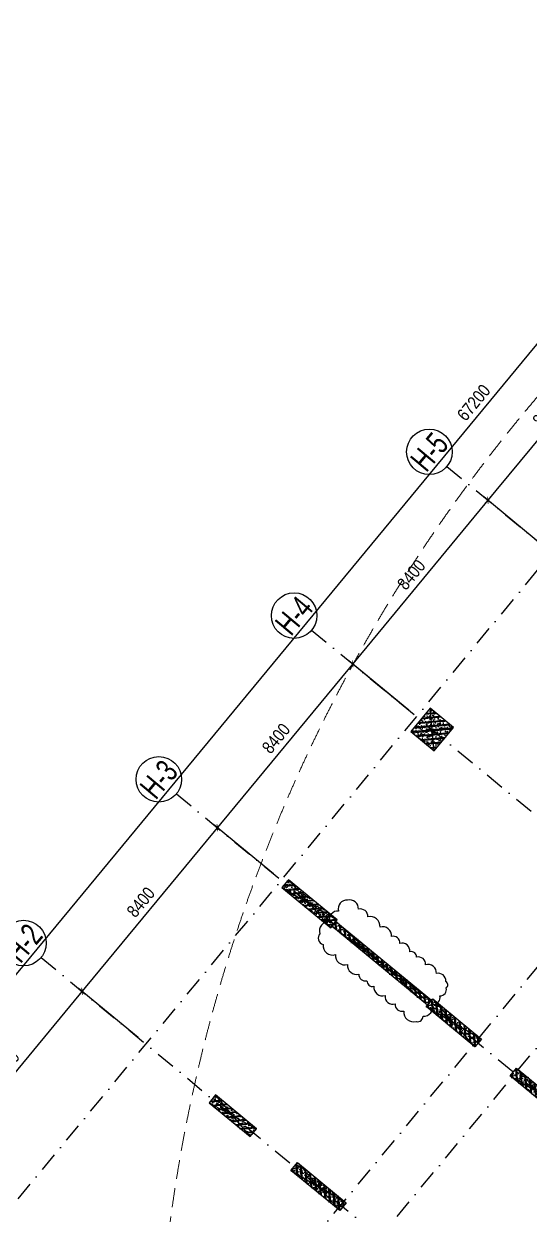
# Model space of a CAD drawing. Header units: millimetres. Extents: x -185400 to -147, y -14070 to 168686.
# Drawn here: x -123365 to -103383, y 78261 to 125354 of the extents above; entities that cross this region are included whole.
import ezdxf
from ezdxf.enums import TextEntityAlignment as Align

# ---------------------------------------------------------------- set-up
doc = ezdxf.new("R2010")
doc.units = ezdxf.units.MM
doc.header["$LTSCALE"] = 300
doc.header["$MEASUREMENT"] = 0
doc.set_wipeout_variables(frame=1)
doc.linetypes.add('DASHDOT', pattern=[1, 0.5, -0.25, 0, -0.25])
doc.linetypes.add('HIDDEN', pattern=[0.375, 0.25, -0.125])
doc.layers.add('#220929_Dieu chinh', color=4, linetype='Continuous', plot=False)
for name, color, linetype in [('KC-Betong', 6, 'Continuous'), ('KT-Kich thuoc', 9, 'Continuous'), ('KT-Luoi truc South Tower', 8, 'DASHDOT'), ('ST_MBDV Cot vach 220805$0$AUDIT_I_220805193045-1', 50, 'Continuous')]:
    doc.layers.add(name, color=color, linetype=linetype)
doc.layers.add('KT-Chi gioi XD', color=7, linetype='HIDDEN', true_color=0x0066cc)
doc.styles.add('Arial Narrow', font='ARIALN.TTF')
doc.styles.add('ST_MBDV Cot vach 220805$0$HBA-Text', font='GOTHIC.TTF')
doc.dimstyles.new('ccu12-200', dxfattribs={"dimscale": 200, "dimtxt": 2.5, "dimasz": 1, "dimexe": 1, "dimexo": 2, "dimgap": 1, "dimtad": 1, "dimdec": 0, "dimdsep": 46, "dimtxsty": 'Arial Narrow', "dimblk": 'ARCHTICK', "dimcen": -1, "dimdle": 1, "dimclrd": 256, "dimclre": 256, "dimclrt": 3, "dimadec": 0, "dimazin": 2, "dimtfac": 0.1, "dimtdec": 0, "dimtmove": 0, "dimatfit": 1, "dimldrblk": 'ARCHTICK', "dimfxl": 1, "dimtvp": 0.833333, "dimtolj": 1, "dimtzin": 12, "dimarcsym": 0})

# ---------------------------------------------------------------- blocks, each defined once
blk = doc.blocks.new('_ARCHTICK')
at = {"color": 0, "linetype": 'ByBlock', "const_width": 0.15}
blk.add_lwpolyline([(-0.5, -0.5), (0.5, 0.5)], dxfattribs=at)
blk = doc.blocks.new('*D70')
at = {"layer": 'Defpoints', "color": 0, "transparency": 16777216}
for p in [(-97140, 110898, 0), (-105016, 106508), (-102492, 104424, 0)]:
    blk.add_point(p, dxfattribs=at)
at = {"layer": 'KT-Kich thuoc', "lineweight": -2, "transparency": 16777216}
for p, q in [((-99540, 113139), (-105144, 106354)), ((-97448, 111152), (-99822, 113112)), ((-102801, 104678), (-105170, 106635))]:
    blk.add_line(p, q, dxfattribs=at)
at = {"layer": 'KT-Kich thuoc', "lineweight": -2, "transparency": 16777216, "xscale": 200, "yscale": 200, "zscale": 200}
for p, rotation in [((-99667, 112985), 50.44882678931273), ((-105016, 106508), 230.4488267893127)]:
    blk.add_blockref('_ARCHTICK', p, dxfattribs=dict(at, rotation=rotation))
at = {"layer": 'KT-Kich thuoc', "color": 3, "transparency": 16777216, "insert": (-102693, 110036), "char_height": 500, "attachment_point": 5, "rotation": 50.4488, "style": 'Arial Narrow'}
blk.add_mtext('\\A1;8400', dxfattribs=at)
blk = doc.blocks.new('*D71')
at = {"layer": 'Defpoints', "color": 0, "transparency": 16777216}
for p in [(-102489, 104421, 0), (-110365, 100031), (-107841, 97947, 0)]:
    blk.add_point(p, dxfattribs=at)
at = {"layer": 'KT-Kich thuoc', "lineweight": -2, "transparency": 16777216}
for p, q in [((-104889, 106662), (-110492, 99877)), ((-102797, 104675), (-105170, 106635)), ((-108149, 98201), (-110519, 100159))]:
    blk.add_line(p, q, dxfattribs=at)
at = {"layer": 'KT-Kich thuoc', "lineweight": -2, "transparency": 16777216, "xscale": 200, "yscale": 200, "zscale": 200}
for p, rotation in [((-105016, 106508), 50.44882678931273), ((-110365, 100031), 230.4488267893127)]:
    blk.add_blockref('_ARCHTICK', p, dxfattribs=dict(at, rotation=rotation))
at = {"layer": 'KT-Kich thuoc', "color": 3, "transparency": 16777216, "insert": (-108042, 103560), "char_height": 500, "attachment_point": 5, "rotation": 50.4488, "style": 'Arial Narrow'}
blk.add_mtext('\\A1;8400', dxfattribs=at)
blk = doc.blocks.new('*D72')
at = {"layer": 'Defpoints', "color": 0, "transparency": 16777216}
for p in [(-107837, 97944, 0), (-115714, 93554), (-113190, 91470, 0)]:
    blk.add_point(p, dxfattribs=at)
at = {"layer": 'KT-Kich thuoc', "lineweight": -2, "transparency": 16777216}
for p, q in [((-110238, 100185), (-115841, 93400)), ((-108146, 98199), (-110519, 100159)), ((-113498, 91724), (-115868, 93682))]:
    blk.add_line(p, q, dxfattribs=at)
at = {"layer": 'KT-Kich thuoc', "lineweight": -2, "transparency": 16777216, "xscale": 200, "yscale": 200, "zscale": 200}
for p, rotation in [((-110365, 100031), 50.44882678931273), ((-115714, 93554), 230.4488267893127)]:
    blk.add_blockref('_ARCHTICK', p, dxfattribs=dict(at, rotation=rotation))
at = {"layer": 'KT-Kich thuoc', "color": 3, "transparency": 16777216, "insert": (-113391, 97083), "char_height": 500, "attachment_point": 5, "rotation": 50.4488, "style": 'Arial Narrow'}
blk.add_mtext('\\A1;8400', dxfattribs=at)
blk = doc.blocks.new('*D73')
at = {"layer": 'Defpoints', "color": 0, "transparency": 16777216}
for p in [(-113186, 91467, 0), (-121063, 87077), (-118539, 84993, 0)]:
    blk.add_point(p, dxfattribs=at)
at = {"layer": 'KT-Kich thuoc', "lineweight": -2, "transparency": 16777216}
for p, q in [((-115587, 93709), (-121190, 86923)), ((-113495, 91722), (-115868, 93682)), ((-118847, 85248), (-121217, 87205))]:
    blk.add_line(p, q, dxfattribs=at)
at = {"layer": 'KT-Kich thuoc', "lineweight": -2, "transparency": 16777216, "xscale": 200, "yscale": 200, "zscale": 200}
for p, rotation in [((-115714, 93554), 50.44882678931273), ((-121063, 87077), 230.4488267893127)]:
    blk.add_blockref('_ARCHTICK', p, dxfattribs=dict(at, rotation=rotation))
at = {"layer": 'KT-Kich thuoc', "color": 3, "transparency": 16777216, "insert": (-118739, 90606), "char_height": 500, "attachment_point": 5, "rotation": 50.4488, "style": 'Arial Narrow'}
blk.add_mtext('\\A1;8400', dxfattribs=at)
blk = doc.blocks.new('*D74')
at = {"layer": 'Defpoints', "color": 0, "transparency": 16777216}
for p in [(-118535, 84990, 0), (-126412, 80601), (-123887, 78516, 0)]:
    blk.add_point(p, dxfattribs=at)
at = {"layer": 'KT-Kich thuoc', "lineweight": -2, "transparency": 16777216}
for p, q in [((-120935, 87232), (-126539, 80446)), ((-118844, 85245), (-121217, 87205)), ((-124196, 78771), (-126566, 80728))]:
    blk.add_line(p, q, dxfattribs=at)
at = {"layer": 'KT-Kich thuoc', "lineweight": -2, "transparency": 16777216, "xscale": 200, "yscale": 200, "zscale": 200}
for p, rotation in [((-121063, 87077), 50.44882678931273), ((-126412, 80601), 230.4488267893127)]:
    blk.add_blockref('_ARCHTICK', p, dxfattribs=dict(at, rotation=rotation))
at = {"layer": 'KT-Kich thuoc', "color": 3, "transparency": 16777216, "insert": (-124088, 84129), "char_height": 500, "attachment_point": 5, "rotation": 50.4488, "style": 'Arial Narrow'}
blk.add_mtext('\\A1;8400', dxfattribs=at)
blk = doc.blocks.new('*U18')
h = blk.add_hatch()
h.set_pattern_fill('VATLIEU04', color=250, scale=40, style=0, pattern_type=2)
h.set_pattern_definition([(50, (1550, 450), (286.904, -25.1), [30, -330]), (355, (1550, 450), (-55.5, 300.877), [24, -264]), (100.451, (1573.9, 447.9), (231.404, 275.776), [25.496, -280.457]), (46.184, (1550, 530), (426.896, -66.21), [45, -495]), (96.636, (1585.57, 524.5), (373.865, 389.65), [38.244, -420.685]), (351.184, (1550, 530), (373.865, 389.65), [36, -396]), (21, (1590, 510), (238.763, -161.048), [30, -330]), (326, (1590, 510), (97.326, 290.06), [24, -264]), (71.451, (1609.9, 496.58), (336.09, 129.012), [25.496, -280.457]), (37.5, (1550, 450), (4.864, 133.1575), [0, -260.8, 0, -268, 0, -265]), (7.5, (1550, 450), (105.228, 157.765), [0, -152.8, 0, -254.8, 0, -101]), (327.5, (1460.8, 450), (213.529, -9.022), [0, -100, 0, -312, 0, -414]), (317.5, (1420.8, 450), (233.274, 40.042), [0, -130, 0, -207.2, 0, -294]), (45, (1550, 450), (-120.208, 120.208), []), (45, (1550, 499), (-120.208, 120.208), [])])
h.paths.add_polyline_path([(-475, -475), (2025, -475), (2025, -75), (-475, -75)])
at = {"color": 6, "ltscale": 0.25}
blk.add_lwpolyline([(-475, -475), (2025, -475), (2025, -75), (-475, -75)], close=True, dxfattribs=at)
at = {"layer": 'Defpoints', "linetype": 'ByBlock', "ltscale": 30}
for p, q in [((2025, -475), (-475, -75)), ((-475, -475), (2025, -75))]:
    blk.add_line(p, q, dxfattribs=at)
blk = doc.blocks.new('*U19')
h = blk.add_hatch()
h.set_pattern_fill('VATLIEU04', color=250, scale=40, style=0, pattern_type=2)
h.set_pattern_definition([(50, (1150, 450), (286.904, -25.1), [30, -330]), (355, (1150, 450), (-55.5, 300.877), [24, -264]), (100.451, (1173.9, 447.9), (231.404, 275.776), [25.496, -280.457]), (46.184, (1150, 530), (426.896, -66.21), [45, -495]), (96.636, (1185.57, 524.5), (373.865, 389.65), [38.244, -420.685]), (351.184, (1150, 530), (373.86, 389.65), [36, -396]), (21, (1190, 510), (238.763, -161.048), [30, -330]), (326, (1190, 510), (97.326, 290.06), [24, -264]), (71.451, (1209.9, 496.58), (336.09, 129.012), [25.496, -280.457]), (37.5, (1150, 450), (4.864, 133.1575), [0, -260.8, 0, -268, 0, -265]), (7.5, (1150, 450), (105.228, 157.765), [0, -152.8, 0, -254.8, 0, -101]), (327.5, (1060.8, 450), (213.529, -9.022), [0, -100, 0, -312, 0, -414]), (317.5, (1020.8, 450), (233.274, 40.042), [0, -130, 0, -207.2, 0, -294]), (45, (1150, 450), (-120.208, 120.208), []), (45, (1150, 499), (-120.208, 120.208), [])])
h.paths.add_polyline_path([(-475, -475), (1625, -475), (1625, -75), (-475, -75)])
at = {"color": 6, "ltscale": 0.25}
blk.add_lwpolyline([(-475, -475), (1625, -475), (1625, -75), (-475, -75)], close=True, dxfattribs=at)
at = {"layer": 'Defpoints', "linetype": 'ByBlock', "ltscale": 30}
for p, q in [((1625, -475), (-475, -75)), ((-475, -475), (1625, -75))]:
    blk.add_line(p, q, dxfattribs=at)
blk = doc.blocks.new('*U20')
h = blk.add_hatch()
h.set_pattern_fill('VATLIEU04', color=250, scale=40, style=0, pattern_type=2)
h.set_pattern_definition([(50, (250, 1250), (286.904, -25.1), [30, -330]), (355, (250, 1250), (-55.5, 300.877), [24, -264]), (100.451, (273.9, 1247.9), (231.404, 275.776), [25.496, -280.457]), (46.184, (250, 1330), (426.896, -66.21), [45, -495]), (96.636, (285.57, 1324.5), (373.865, 389.65), [38.244, -420.685]), (351.184, (250, 1330), (373.86, 389.65), [36, -396]), (21, (290, 1310), (238.763, -161.048), [30, -330]), (326, (290, 1310), (97.326, 290.06), [24, -264]), (71.451, (309.9, 1296.58), (336.09, 129.012), [25.496, -280.457]), (37.5, (250, 1250), (4.864, 133.1575), [0, -260.8, 0, -268, 0, -265]), (7.5, (250, 1250), (105.228, 157.765), [0, -152.8, 0, -254.8, 0, -101]), (327.5, (160.8, 1250), (213.529, -9.022), [0, -100, 0, -312, 0, -414]), (317.5, (120.8, 1250), (233.274, 40.042), [0, -130, 0, -207.2, 0, -294]), (45, (250, 1250), (-120.208, 120.208), []), (45, (250, 1299), (-120.208, 120.208), [])])
h.paths.add_polyline_path([(-475, -475), (725, -475), (725, 725), (-475, 725)])
at = {"color": 6, "ltscale": 0.25}
blk.add_lwpolyline([(-475, -475), (725, -475), (725, 725), (-475, 725)], close=True, dxfattribs=at)
at = {"layer": 'Defpoints', "linetype": 'ByBlock', "ltscale": 30}
for p, q in [((725, -475), (-475, 725)), ((-475, -475), (725, 725))]:
    blk.add_line(p, q, dxfattribs=at)
blk = doc.blocks.new('A$C757F5D6E')
at = {"layer": 'KC-Betong', "linetype": 'ByBlock'}
for name, p, rotation in [('*U20', (-107397, 97418), 320.4488257820466), ('*U18', (-112491, 91249), 320.4488257820466), ('*U19', (-115372, 82735), 320.4488276923774)]:
    blk.add_blockref(name, p, dxfattribs=dict(at, rotation=rotation))
at = {"layer": 'KC-Betong', "linetype": 'ByBlock', "xscale": -1, "rotation": 320.4488276923595}
for p in [(-105590, 85550), (-102274, 82812), (-110939, 79073)]:
    blk.add_blockref('*U18', p, dxfattribs=at)
blk = doc.blocks.new('ST_MBDV Cot vach 220805$0$GRID-SYM-flat-103')
at = {"layer": 'ST_MBDV Cot vach 220805$0$AUDIT_I_220805193045-1'}
blk.add_circle((0, 0, 0), 900, dxfattribs=at)
at = {"layer": 'ST_MBDV Cot vach 220805$0$AUDIT_I_220805193045-1', "style": 'ST_MBDV Cot vach 220805$0$HBA-Text'}
blk.add_attdef('GRID', text='', height=900, rotation=19.0471, dxfattribs=at).set_placement((0, 0, 0), align=Align.MIDDLE_CENTER)
blk = doc.blocks.new('*D57')
at = {"layer": 'Defpoints', "color": 0, "transparency": 16777216}
for p in [(-85499, 133966), (-81097, 130331), (-123887, 78516, 0)]:
    blk.add_point(p, dxfattribs=at)
at = {"layer": 'KT-Kich thuoc', "lineweight": -2, "transparency": 16777216}
for p, q in [((-128417, 81997), (-85371, 134121)), ((-81405, 130586), (-85653, 134094)), ((-124196, 78771), (-128444, 82279))]:
    blk.add_line(p, q, dxfattribs=at)
at = {"layer": 'KT-Kich thuoc', "lineweight": -2, "transparency": 16777216, "xscale": 200, "yscale": 200, "zscale": 200}
for p, rotation in [((-85499, 133966), 50.44882697620305), ((-128289, 82151), 230.4488269762031)]:
    blk.add_blockref('_ARCHTICK', p, dxfattribs=dict(at, rotation=rotation))
at = {"layer": 'KT-Kich thuoc', "color": 3, "transparency": 16777216, "insert": (-105576, 110369), "char_height": 500, "attachment_point": 5, "rotation": 50.4488, "style": 'Arial Narrow'}
blk.add_mtext('\\A1;67200', dxfattribs=at)
blk = doc.blocks.new('*U153')
h = blk.add_hatch()
h.set_pattern_fill('VATLIEU04', color=250, scale=40, style=0, pattern_type=2)
h.set_pattern_definition([(50, (3950, 300), (286.904, -25.101), [30, -330]), (355, (3950, 300), (-55.5, 300.877), [24, -264]), (100.4514, (3973.9, 297.9), (231.404, 275.776), [25.496, -280.457]), (46.184, (3950, 380), (426.896, -66.208), [45, -495]), (96.636, (3985.57, 374.5), (373.865, 389.647), [38.244, -420.685]), (351.184, (3950, 380), (373.865, 389.647), [36, -396]), (21, (3990, 360), (238.763, -161.048), [30, -330]), (326, (3990, 360), (97.326, 290.06), [24, -264]), (71.4514, (4009.9, 346.58), (336.089, 129.012), [25.496, -280.457]), (37.5, (3950, 300), (4.864, 133.1575), [0, -260.8, 0, -268, 0, -265]), (7.5, (3950, 300), (105.228, 157.7647), [0, -152.8, 0, -254.8, 0, -101]), (327.5, (3860.8, 300), (213.529, -9.022), [0, -100, 0, -312, 0, -414]), (317.5, (3820.8, 300), (233.2745, 40.042), [0, -130, 0, -207.2, 0, -294]), (45, (3950, 300), (-120.208, 120.208), []), (45, (3950, 349), (-120.208, 120.208), [])])
h.paths.add_polyline_path([(-475, -475), (4425, -475), (4425, -225), (-475, -225)])
at = {"color": 6, "ltscale": 0.25}
blk.add_lwpolyline([(-475, -475), (4425, -475), (4425, -225), (-475, -225)], close=True, dxfattribs=at)
at = {"layer": 'Defpoints', "linetype": 'ByBlock', "ltscale": 30}
for p, q in [((4425, -475), (-475, -225)), ((-475, -475), (4425, -225))]:
    blk.add_line(p, q, dxfattribs=at)

msp = doc.modelspace()

# ---------------------------------------------------------------- linework, layer by layer
at = {"layer": 'KT-Luoi truc South Tower', "ltscale": 5}
msp.add_line((-106635.5, 107845.3), (-82897.7, 88241.7), dxfattribs=at)

# ---------------------------------------------------------------- block references
at = {"layer": 'KT-Kich thuoc'}
ref = msp.add_blockref('ST_MBDV Cot vach 220805$0$GRID-SYM-flat-103', (-107329.4, 108418.4, 0), dxfattribs=at)
ref.add_attrib('GRID', 'H-5', dxfattribs={"layer": 'ST_MBDV Cot vach 220805$0$AUDIT_I_220805193045-1', "height": 900, "rotation": 50, "style": 'ST_MBDV Cot vach 220805$0$HBA-Text', "width": 0.75}).set_placement((-107329.4, 108418.4, 0), align=Align.MIDDLE_CENTER)
ref = msp.add_blockref('ST_MBDV Cot vach 220805$0$GRID-SYM-flat-103', (-112678.2, 101941.5, 0), dxfattribs=at)
ref.add_attrib('GRID', 'H-4', dxfattribs={"layer": 'ST_MBDV Cot vach 220805$0$AUDIT_I_220805193045-1', "height": 900, "rotation": 50, "style": 'ST_MBDV Cot vach 220805$0$HBA-Text', "width": 0.75}).set_placement((-112678.2, 101941.5, 0), align=Align.MIDDLE_CENTER)
ref = msp.add_blockref('ST_MBDV Cot vach 220805$0$GRID-SYM-flat-103', (-118027.1, 95464.6, 0), dxfattribs=at)
ref.add_attrib('GRID', 'H-3', dxfattribs={"layer": 'ST_MBDV Cot vach 220805$0$AUDIT_I_220805193045-1', "height": 900, "rotation": 50, "style": 'ST_MBDV Cot vach 220805$0$HBA-Text', "width": 0.75}).set_placement((-118027.1, 95464.6, 0), align=Align.MIDDLE_CENTER)
ref = msp.add_blockref('ST_MBDV Cot vach 220805$0$GRID-SYM-flat-103', (-123375.9, 88987.7, 0), dxfattribs=at)
ref.add_attrib('GRID', 'H-2', dxfattribs={"layer": 'ST_MBDV Cot vach 220805$0$AUDIT_I_220805193045-1', "height": 900, "rotation": 50, "style": 'ST_MBDV Cot vach 220805$0$HBA-Text', "width": 0.75}).set_placement((-123375.9, 88987.7, 0), align=Align.MIDDLE_CENTER)

# ---------------------------------------------------------------- dimensions: what is measured, and where the dimension line sits
for base, p1, p2, picture, middle in [((-105016.2, 106508.1), (-97139.8, 110897.5, 0), (-102492.1, 104423.5, 0), '*D70', (-102692.9, 110036.4)), ((-110365.1, 100031.2), (-102488.6, 104420.7, 0), (-107840.9, 97946.7, 0), '*D71', (-108041.7, 103559.5)), ((-115713.9, 93554.3), (-107837.5, 97943.8, 0), (-113189.8, 91469.8, 0), '*D72', (-113390.5, 97082.7)), ((-121062.8, 87077.4), (-113186.3, 91466.9, 0), (-118538.6, 84992.9, 0), '*D73', (-118739.4, 90605.8)), ((-126411.6, 80600.6), (-118535.2, 84990.1, 0), (-123887.5, 78516, 0), '*D74', (-124088.2, 84128.9))]:
    dim = msp.add_linear_dim(base=base, p1=p1, p2=p2, angle=50.44883, dimstyle='ccu12-200', dxfattribs=at)
    dim.commit()
    dim.dimension.update_dxf_attribs({"geometry": picture, "text_midpoint": middle})

# ---------------------------------------------------------------- wipeouts: each hides what was drawn before it
msp.add_wipeout([(-107405.9, 86531.1), (-111184.1, 89651.3), (-111024.9, 89844), (-107246.7, 86723.9)]).dxf.layer = 'KC-Betong'

# ---------------------------------------------------------------- next in the draw order: linework, layer by layer
at = {"layer": '#220929_Dieu chinh', "color": 4, "elevation": 0}
msp.add_lwpolyline([(-110569.7, 90684.7, 0.5205671), (-110924, 90255.7, 0.5205671), (-111277.5, 89827.7, 0.5205671), (-111664.5, 89359.1, 0.5205671), (-111532.9, 88931.9, 0.5205671), (-111045, 88529, 0.5205671), (-110569.7, 88136.5, 0.5205671), (-110116.3, 87762.1, 0.5205671), (-109796.4, 87497.9, 0.5205671), (-109530.3, 87278.1, 0.5205671), (-109082.4, 86908.2, 0.5205671), (-108683.3, 86578.6, 0.5205671), (-108344.1, 86298.5, 0.5205671), (-107842.9, 85884.6, 0.5205671), (-107581.2, 86098.2, 0.5205671), (-107200.4, 86559.3, 0.5205671), (-106917.4, 86902, 0.5205671), (-106664, 87208.8, 0.5205671), (-106681, 87473.3, 0.5205671), (-107054.1, 87781.5, 0.5205671), (-107478.7, 88132.1, 0.5205671), (-107835.2, 88426.5, 0.5205671), (-108098, 88643.5, 0.5205671), (-108496.8, 88972.9, 0.5205671), (-108825.8, 89244.5, 0.5205671), (-109281.7, 89621.1, 0.5205671), (-109764.4, 90019.7, 0.5205671), (-110135.9, 90326.5, 0.5205671)], format="xyb", close=True, dxfattribs=at)
at = {"layer": 'KT-Chi gioi XD', "lineweight": 13, "ltscale": 10, "elevation": 0, "flags": 128}
msp.add_lwpolyline([(-29078.1, 143772.1), (-33774.2, 161645), (-36124.3, 162456.9), (-45058.2, 155685.5), (-68562, 137753.5), (-92229.5, 120645.5, 0.684877), (-61797, 6849.6), (-41426.4, 4693.7), (-2997.3, 5908.3), (-146.9, 9554.9)], format="xyb", close=True, dxfattribs=at)
at = {"layer": 'KT-Luoi truc South Tower', "ltscale": 5}
for p, q in [((-129319.6, 71931.2), (-78164.4, 133874.7)), ((-121609.1, 65563.6), (-82540.3, 112871.6)), ((-120067, 64290), (-80998.2, 111598.1)), ((-111984.3, 101368.4), (-88246.5, 81764.8)), ((-117333.1, 94891.5), (-93595.3, 75288)), ((-122682, 88414.6), (-98944.2, 68811.1))]:
    msp.add_line(p, q, dxfattribs=at)

# ---------------------------------------------------------------- next in the draw order: block references
at = {"layer": 'KC-Betong', "linetype": 'ByBlock', "xscale": -1, "rotation": 320.4488276923595}
msp.add_blockref('*U153', (-107469.7, 87199.8), dxfattribs=at)
at = {"layer": 'KT-Kich thuoc'}
msp.add_blockref('A$C757F5D6E', (0, 0), dxfattribs=at)

# ---------------------------------------------------------------- next in the draw order: dimensions: what is measured, and where the dimension line sits
dim = msp.add_linear_dim(base=(-85498.7, 133966.3), p1=(-123887.5, 78516, 0), p2=(-81096.7, 130331), angle=50.44883, dimstyle='ccu12-200', dxfattribs=at)
dim.commit()
dim.dimension.update_dxf_attribs({"geometry": '*D57', "text_midpoint": (-105225.4, 110079.4), "dimtype": 161})

doc.saveas('drawing.dxf')
